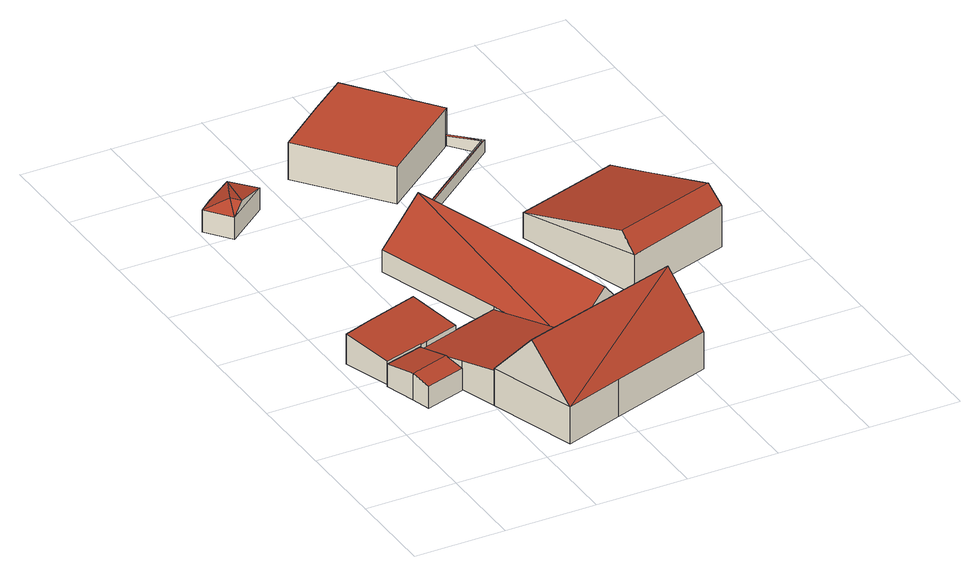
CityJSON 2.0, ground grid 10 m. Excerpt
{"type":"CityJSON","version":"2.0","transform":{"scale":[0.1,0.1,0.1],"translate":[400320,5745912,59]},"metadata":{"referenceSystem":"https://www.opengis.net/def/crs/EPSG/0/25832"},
"CityObjects":{
"building1":{"type":"Building","attributes":{"Gemeindeschluessel":"05558044","Geometrietyp2DReferenz":"3000","function":"31001_2700","roofType":"5000","measuredHeight":2.98},"geometry":[{"type":"Solid","lod":"2","boundaries":[[[[0,1,2,3]],[[4,5,1,0]],[[6,7,5,4]],[[8,9,7,6]],[[10,11,9,8]],[[12,13,11,10]],[[14,15,13,12]],[[6,4,0,3,16,14,8]],[[12,10,8,14]],[[17,2,1,5,7,9,11,13,15]],[[16,17,15,14]],[[3,2,17,16]]]],"semantics":{"surfaces":[{"type":"WallSurface"},{"type":"RoofSurface"},{"type":"GroundSurface"}],"values":[[0,0,0,0,0,0,0,1,1,2,0,0]]}}]},
"building2":{"type":"Building","attributes":{"Gemeindeschluessel":"05558044","Geometrietyp2DReferenz":"3000","function":"31001_2700","roofType":"2100","measuredHeight":3.36},"geometry":[{"type":"Solid","lod":"2","boundaries":[[[[18,19,20,21]],[[22,23,19,18]],[[24,25,23,22]],[[26,27,25,24]],[[28,29,27,26]],[[30,31,29,28]],[[32,33,31,30]],[[21,20,33,32]],[[30,28,26,24,22,18,21,32]],[[19,23,25,27,29,31,33,20]]]],"semantics":{"surfaces":[{"type":"WallSurface"},{"type":"RoofSurface"},{"type":"GroundSurface"}],"values":[[0,0,0,0,0,0,0,0,1,2]]}}]},
"building3":{"type":"Building","attributes":{"Gemeindeschluessel":"05558044","Geometrietyp2DReferenz":"3000","function":"51009_1610","roofType":"5000","measuredHeight":3.31},"geometry":[{"type":"Solid","lod":"2","boundaries":[[[[34,35,36,37]],[[38,39,35,34]],[[40,41,39,38]],[[42,43,41,40]],[[37,36,43,42]],[[34,37,42,44]],[[45,44,40]],[[44,42,40]],[[38,34,45]],[[44,45,34]],[[45,40,38]],[[35,39,41,43,36]]]],"semantics":{"surfaces":[{"type":"WallSurface"},{"type":"RoofSurface"},{"type":"GroundSurface"}],"values":[[0,0,0,0,0,1,1,1,1,1,0,2]]}}]},
"building4":{"type":"Building","attributes":{"Gemeindeschluessel":"05558044","Geometrietyp2DReferenz":"3000","function":"31001_1000","roofType":"5000","measuredHeight":9.78},"address":[{"country":"Germany","locality":"Senden","thoroughfareNumber":"15","thoroughfareName":"Venne"}],"geometry":[{"type":"Solid","lod":"2","boundaries":[[[[46,47,48,49]],[[50,51,47,46]],[[52,53,51,50]],[[54,55,53,52]],[[49,48,55,54]],[[49,56,57]],[[49,54,56]],[[56,52,57]],[[50,46,57,52]],[[57,46,49]],[[56,54,52]],[[47,51,53,55,48]]]],"semantics":{"surfaces":[{"type":"WallSurface"},{"type":"RoofSurface"},{"type":"GroundSurface"}],"values":[[0,0,0,0,0,1,1,1,1,0,0,2]]}}]},
"building5":{"type":"Building","attributes":{"Gemeindeschluessel":"05558044","Geometrietyp2DReferenz":"3000","function":"31001_2700"},"children":["building5-1","building5-2"]},
"building5-1":{"type":"BuildingPart","attributes":{"roofType":"2100","measuredHeight":4.01},"parents":["building5"],"geometry":[{"type":"Solid","lod":"2","boundaries":[[[[58,55,59,60,61]],[[62,63,55,58]],[[64,65,63,62]],[[66,67,65,64]],[[68,69,67,66]],[[70,71,69,68]],[[72,73,71,70]],[[74,75,73,72]],[[72,70,68,66,64,62,58,61,76,74]],[[55,63,65,67,69,71,73,75,59]],[[76,61,60]],[[75,74,76,60,59]]]],"semantics":{"surfaces":[{"type":"WallSurface"},{"type":"RoofSurface"},{"type":"GroundSurface"},{"type":"ClosureSurface"}],"values":[[0,0,0,0,0,0,0,0,1,2,0,3]]}}]},
"building5-2":{"type":"BuildingPart","attributes":{"roofType":"3100","measuredHeight":6.79},"parents":["building5"],"geometry":[{"type":"Solid","lod":"2","boundaries":[[[[77,48,78,79]],[[60,59,48,77]],[[80,81,75,74,82]],[[83,84,81,80]],[[85,86,84,83]],[[79,78,86,85]],[[79,85,87,88,77]],[[89,77,88]],[[89,88,60]],[[80,82,76,60,88]],[[87,85,83]],[[88,87,83,80]],[[89,60,77]],[[48,59,75,81,84,86,78]],[[76,82,74]],[[59,60,76,74,75]]]],"semantics":{"surfaces":[{"type":"WallSurface"},{"type":"RoofSurface"},{"type":"GroundSurface"},{"type":"ClosureSurface"}],"values":[[0,0,0,0,0,0,1,1,1,1,0,0,0,2,0,3]]}}]},
"building6":{"type":"Building","attributes":{"Gemeindeschluessel":"05558044","Geometrietyp2DReferenz":"3000","function":"31001_2700","roofType":"1000","measuredHeight":4.19},"geometry":[{"type":"Solid","lod":"2","boundaries":[[[[90,91,92,93]],[[94,95,91,90]],[[96,97,95,94]],[[98,99,97,96]],[[100,101,99,98]],[[93,92,101,100]],[[98,96,94,90,93,100]],[[91,95,97,99,101,92]]]],"semantics":{"surfaces":[{"type":"WallSurface"},{"type":"RoofSurface"},{"type":"GroundSurface"}],"values":[[0,0,0,0,0,0,1,2]]}}]},
"building7":{"type":"Building","attributes":{"Gemeindeschluessel":"05558044","Geometrietyp2DReferenz":"3000","function":"51009_1700","roofType":"2100","measuredHeight":1.35},"geometry":[{"type":"Solid","lod":"2","boundaries":[[[[102,103,104,105]],[[106,107,103,102]],[[108,109,107,106]],[[110,111,109,108]],[[112,113,111,110]],[[105,104,113,112]],[[110,108,106,102,105,112]],[[103,107,109,111,113,104]]]],"semantics":{"surfaces":[{"type":"WallSurface"},{"type":"RoofSurface"},{"type":"GroundSurface"}],"values":[[0,0,0,0,0,0,1,2]]}}]},
"building8":{"type":"Building","attributes":{"Gemeindeschluessel":"05558044","Geometrietyp2DReferenz":"3000","function":"31001_2700","roofType":"5000","measuredHeight":6.49},"geometry":[{"type":"Solid","lod":"2","boundaries":[[[[114,115,116,117]],[[118,119,115,114]],[[120,121,119,118]],[[122,123,121,120]],[[117,116,123,122]],[[120,124,125,122]],[[124,118,114,117,125]],[[118,124,120]],[[122,125,117]],[[115,119,121,123,116]]]],"semantics":{"surfaces":[{"type":"WallSurface"},{"type":"RoofSurface"},{"type":"GroundSurface"}],"values":[[0,0,0,0,0,1,1,0,0,2]]}}]}
},
"vertices":[
[70,199,31],[70,199,6],[70,200,6],[70,200,31],[69,199,31],[69,199,6],[70,198,31],[70,198,6],[80,167,36],[80,167,6],[86,146,31],[86,146,6],[42,132,31],[42,132,6],[36,153,36],[36,153,6],[26,187,31],[26,187,6],
[70,200,34],[70,200,8],[70,199,8],[70,199,34],[26,187,34],[26,187,8],[9,239,42],[9,239,8],[40,250,42],[40,250,8],[99,269,42],[99,269,8],[116,214,34],[116,214,8],[77,201,34],[77,201,8],
[49,554,33],[49,554,9],[17,530,9],[17,530,34],[70,527,34],[70,527,9],[23,491,34],[23,491,9],[2,518,34],[2,518,9],[30,513,42],[38,503,42],
[309,68,49],[309,68,7],[279,160,7],[279,160,49],[195,30,49],[195,30,7],[130,8,49],[130,8,7],[99,105,49],[99,105,7],[114,56,104],[294,113,104],
[99,105,47],[196,134,7],[196,134,32],[196,134,47],[86,146,39],[86,146,7],[69,199,29],[69,199,7],[70,199,29],[70,199,7],[77,201,29],[77,201,7],[116,214,29],[116,214,7],[129,218,29],[129,218,7],[166,230,29],[166,230,7],[171,213,32],
[279,160,32],[265,205,7],[265,205,32],[121,373,32],[121,373,7],[166,230,32],[177,391,32],[177,391,7],[204,400,32],[204,400,7],[177,391,66],[169,388,75],[245,149,75],
[124,569,47],[124,569,5],[195,479,5],[195,479,47],[178,612,47],[178,612,5],[219,643,47],[219,643,5],[289,552,47],[289,552,5],[287,550,47],[287,550,5],
[289,552,17],[289,552,6],[287,550,6],[287,550,17],[314,521,20],[314,521,6],[219,447,20],[219,447,6],[217,449,20],[217,449,6],[310,521,20],[310,521,6],
[388,403,34],[388,403,5],[272,366,5],[272,366,34],[402,357,47],[402,357,5],[433,260,52],[433,260,5],[317,223,50],[317,223,5],[427,277,70],[312,240,70]
]}
